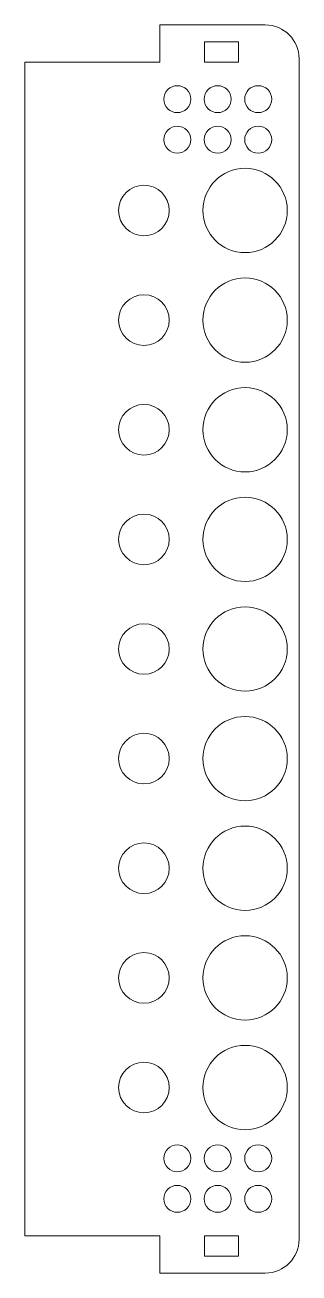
# Model space of a CAD drawing. Header units: millimetres. Extents: x -14 to 67, y 0 to 370.
import ezdxf

# ---------------------------------------------------------------- set-up
doc = ezdxf.new("R2010")
doc.units = ezdxf.units.MM

msp = doc.modelspace()

# ---------------------------------------------------------------- linework, layer by layer
at = {"color": 7, "linetype": 'Continuous', "lineweight": 15}
for p, q in [((25.73, 370), (25.73, 359)), ((25.73, 370), (57, 370)), ((39, 365), (39, 359)), ((39, 365), (49, 365)), ((49, 365), (49, 359)), ((-14.27, 11), (-14.27, 359)), ((25.73, 359), (-14.27, 359)), ((39, 359), (49, 359)), ((67, 10), (67, 360)), ((25.73, 11), (-14.27, 11)), ((25.73, 0), (25.73, 11)), ((39, 11), (49, 11)), ((39, 5), (39, 11)), ((49, 5), (49, 11)), ((39, 5), (49, 5)), ((25.73, 0), (57, 0))]:
    msp.add_line(p, q, dxfattribs=at)
for centre, radius in [((30.89, 348), 4), ((42.89, 348), 4), ((54.89, 348), 4), ((30.89, 336), 4), ((42.89, 336), 4), ((54.89, 336), 4), ((51, 315), 12.5), ((21, 315), 7.5), ((51, 282.5), 12.5), ((21, 282.5), 7.5), ((51, 250), 12.5), ((21, 250), 7.5), ((51, 217.5), 12.5), ((21, 217.5), 7.5), ((51, 185), 12.5), ((21, 185), 7.5), ((51, 152.5), 12.5), ((21, 152.5), 7.5), ((51, 120), 12.5), ((21, 120), 7.5), ((51, 87.5), 12.5), ((21, 87.5), 7.5), ((51, 55), 12.5), ((21, 55), 7.5), ((30.89, 34), 4), ((42.89, 34), 4), ((54.89, 34), 4), ((30.89, 22), 4), ((42.89, 22), 4), ((54.89, 22), 4)]:
    msp.add_circle(centre, radius, dxfattribs=at)
for centre, start, end in [((57, 360), 0, 90), ((57, 10), 270, 0)]:
    msp.add_arc(centre, 10, start, end, dxfattribs=at)

doc.saveas('drawing.dxf')
